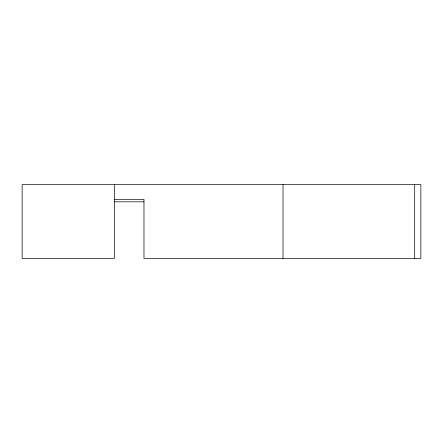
<?xml version="1.0" encoding="UTF-8"?>
<svg xmlns="http://www.w3.org/2000/svg" width="443" height="443" viewBox="0 0 443 443"><rect width="100%" height="100%" fill="white"/><g stroke="black" fill="none" stroke-linecap="round" stroke-linejoin="round"><path stroke-width="0.66" d="M114.444 199.35L143.975 199.35L143.975 258.419L420.85 258.419L420.85 184.581L22.15 184.581L22.15 258.419L114.444 258.419L114.444 184.581M114.444 201.809L143.975 201.809M414.698 184.581L414.698 258.419M283.027 184.581L283.027 258.419"/></g></svg>
